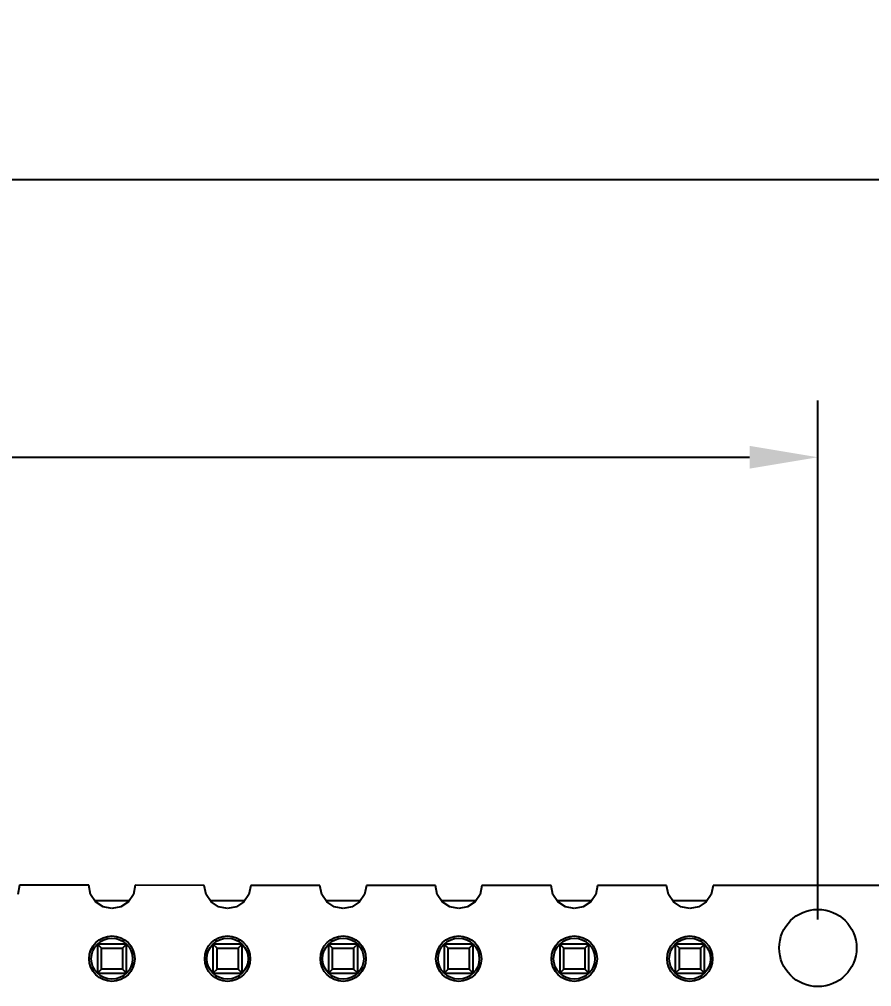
# Model space of a CAD drawing. Header units: millimetres. Extents: x 563 to 681, y 173 to 284.
# Drawn here: x 648.45 to 667.18, y 263.11 to 284.38 of the extents above; entities that cross this region are included whole.
import ezdxf

# ---------------------------------------------------------------- set-up
doc = ezdxf.new("R2010")
doc.units = ezdxf.units.MM
doc.header["$LTSCALE"] = 30.734
doc.header["$PDMODE"] = 3
doc.header["$PDSIZE"] = 0.3125
doc.layers.get('0').update_dxf_attribs({"linetype": 'CONTINUOUS'})
doc.layers.get('Defpoints').update_dxf_attribs({"linetype": 'CONTINUOUS'})
doc.layers.add('dim', color=6, linetype='CONTINUOUS', lineweight=9)
doc.styles.add('Verdana', font='verdana.ttf', dxfattribs={"height": 2.5})
doc.dimstyles.new('aaaaaaaa 3.0', dxfattribs={"dimtxt": 2.5, "dimasz": 1.5, "dimexe": 1.25, "dimexo": 0.625, "dimtad": 1, "dimdec": 1, "dimzin": 9, "dimdsep": 46, "dimtxsty": 'Verdana', "dimcen": 0, "dimazin": 0, "dimtfac": 1, "dimtofl": 0, "dimtmove": 0, "dimatfit": 3, "dimfxl": 1, "dimlwd": 25, "dimlwe": 25, "dimarcsym": 0})

# ---------------------------------------------------------------- blocks, each defined once
blk = doc.blocks.new('*D16')
at = {"layer": 'Defpoints', "color": 0}
for p in [(681.464, 280.862), (610.418, 264.464), (681.464, 264.229)]:
    blk.add_point(p, dxfattribs=at)
at = {"layer": 'dim', "color": 0, "lineweight": 25}
for p, q in [((610.418, 265.089), (610.418, 282.112)), ((681.464, 264.854), (681.464, 282.112)), ((611.918, 280.862), (679.964, 280.862))]:
    blk.add_line(p, q, dxfattribs=at)
at = {"layer": 'dim', "color": 0}
for points in [[(611.918, 281.112), (611.918, 280.612), (610.418, 280.862)], [(679.964, 280.612), (679.964, 281.112), (681.464, 280.862)]]:
    blk.add_solid(points, dxfattribs=at)
at = {"layer": 'dim', "color": 0, "insert": (645.941, 282.741), "char_height": 2.5, "attachment_point": 5, "style": 'Verdana'}
blk.add_mtext('71', dxfattribs=at)
blk = doc.blocks.new('*D19')
at = {"layer": 'Defpoints', "color": 0}
for p in [(665.999, 274.751), (611.834, 263.954), (665.999, 263.959)]:
    blk.add_point(p, dxfattribs=at)
at = {"layer": 'dim', "color": 0, "lineweight": 25}
for p, q in [((611.834, 264.579), (611.834, 276.001)), ((665.999, 264.584), (665.999, 276.001)), ((613.334, 274.751), (664.499, 274.751))]:
    blk.add_line(p, q, dxfattribs=at)
at = {"layer": 'dim', "color": 0}
for points in [[(613.334, 275.001), (613.334, 274.501), (611.834, 274.751)], [(664.499, 274.501), (664.499, 275.001), (665.999, 274.751)]]:
    blk.add_solid(points, dxfattribs=at)
at = {"layer": 'dim', "color": 0, "insert": (638.917, 276.678), "char_height": 2.5, "attachment_point": 5, "style": 'Verdana'}
blk.add_mtext('54.2', dxfattribs=at)

msp = doc.modelspace()

# ---------------------------------------------------------------- linework, layer by layer
at = {"linetype": 'Continuous'}
for p, q in [((648.456, 265.338), (648.416, 265.139)), ((649.975, 265.338), (648.456, 265.338)), ((650.014, 265.139), (649.975, 265.338)), ((650.996, 265.338), (650.956, 265.139)), ((652.515, 265.337), (650.996, 265.338)), ((652.554, 265.139), (652.515, 265.337)), ((653.536, 265.337), (653.496, 265.139)), ((655.055, 265.337), (653.536, 265.337)), ((655.094, 265.139), (655.055, 265.337)), ((656.076, 265.337), (656.036, 265.139)), ((657.595, 265.337), (656.076, 265.337)), ((657.634, 265.139), (657.595, 265.337)), ((658.616, 265.337), (658.576, 265.139)), ((660.135, 265.336), (658.616, 265.337)), ((660.174, 265.139), (660.135, 265.336)), ((661.156, 265.336), (661.116, 265.139)), ((662.675, 265.336), (661.156, 265.336)), ((662.714, 265.139), (662.675, 265.336)), ((663.696, 265.336), (663.656, 265.139)), ((680.455, 265.334), (663.696, 265.336)), ((650.125, 264.973), (650.014, 265.139)), ((650.956, 265.139), (650.846, 264.973)), ((652.665, 264.973), (652.554, 265.139)), ((653.496, 265.139), (653.386, 264.973)), ((655.205, 264.973), (655.094, 265.139)), ((656.036, 265.139), (655.926, 264.973)), ((657.745, 264.973), (657.634, 265.139)), ((658.576, 265.139), (658.466, 264.973)), ((660.285, 264.973), (660.174, 265.139)), ((661.116, 265.139), (661.006, 264.973)), ((662.825, 264.973), (662.714, 265.139)), ((663.656, 265.139), (663.546, 264.973)), ((650.846, 264.994), (650.125, 264.994)), ((650.29, 264.863), (650.125, 264.973)), ((650.485, 264.824), (650.29, 264.863)), ((650.681, 264.863), (650.485, 264.824)), ((650.846, 264.973), (650.681, 264.863)), ((653.386, 264.994), (652.665, 264.994)), ((652.83, 264.863), (652.665, 264.973)), ((653.025, 264.824), (652.83, 264.863)), ((653.221, 264.863), (653.025, 264.824)), ((653.386, 264.973), (653.221, 264.863)), ((655.926, 264.994), (655.205, 264.994)), ((655.37, 264.863), (655.205, 264.973)), ((655.565, 264.824), (655.37, 264.863)), ((655.761, 264.863), (655.565, 264.824)), ((655.926, 264.973), (655.761, 264.863)), ((658.466, 264.994), (657.745, 264.994)), ((657.91, 264.863), (657.745, 264.973)), ((658.105, 264.824), (657.91, 264.863)), ((658.301, 264.863), (658.105, 264.824)), ((658.466, 264.973), (658.301, 264.863)), ((661.006, 264.994), (660.285, 264.994)), ((660.45, 264.863), (660.285, 264.973)), ((660.645, 264.824), (660.45, 264.863)), ((660.841, 264.863), (660.645, 264.824)), ((661.006, 264.973), (660.841, 264.863)), ((663.546, 264.994), (662.825, 264.994)), ((662.99, 264.863), (662.825, 264.973)), ((663.185, 264.824), (662.99, 264.863)), ((663.381, 264.863), (663.185, 264.824)), ((663.546, 264.973), (663.381, 264.863)), ((650.165, 264.044), (650.165, 263.404)), ((650.805, 264.044), (650.165, 264.044)), ((650.254, 263.956), (650.165, 264.044)), ((650.805, 264.044), (650.717, 263.956)), ((650.805, 263.404), (650.805, 264.044)), ((652.705, 264.044), (652.705, 263.404)), ((653.345, 264.044), (652.705, 264.044)), ((652.794, 263.956), (652.705, 264.044)), ((653.345, 264.044), (653.257, 263.956)), ((653.345, 263.404), (653.345, 264.044)), ((655.245, 264.044), (655.245, 263.404)), ((655.885, 264.044), (655.245, 264.044)), ((655.334, 263.956), (655.245, 264.044)), ((655.885, 264.044), (655.797, 263.956)), ((655.885, 263.404), (655.885, 264.044)), ((658.425, 264.044), (657.785, 264.044)), ((657.785, 264.044), (657.785, 263.404)), ((657.874, 263.956), (657.785, 264.044)), ((658.425, 264.044), (658.337, 263.956)), ((658.425, 263.404), (658.425, 264.044)), ((660.965, 264.044), (660.325, 264.044)), ((660.325, 264.044), (660.325, 263.404)), ((660.414, 263.956), (660.325, 264.044)), ((660.965, 264.044), (660.877, 263.956)), ((660.965, 263.404), (660.965, 264.044)), ((663.505, 264.044), (662.865, 264.044)), ((662.865, 264.044), (662.865, 263.404)), ((662.954, 263.956), (662.865, 264.044)), ((663.505, 264.044), (663.417, 263.956)), ((663.505, 263.404), (663.505, 264.044)), ((650.254, 263.492), (650.254, 263.956)), ((650.254, 263.956), (650.717, 263.956)), ((650.717, 263.956), (650.717, 263.492)), ((652.794, 263.492), (652.794, 263.956)), ((652.794, 263.956), (653.257, 263.956)), ((653.257, 263.956), (653.257, 263.492)), ((655.334, 263.492), (655.334, 263.956)), ((655.334, 263.956), (655.797, 263.956)), ((655.797, 263.956), (655.797, 263.492)), ((657.874, 263.956), (658.337, 263.956)), ((657.874, 263.492), (657.874, 263.956)), ((658.337, 263.956), (658.337, 263.492)), ((660.414, 263.956), (660.877, 263.956)), ((660.414, 263.492), (660.414, 263.956)), ((660.877, 263.956), (660.877, 263.492)), ((662.954, 263.956), (663.417, 263.956)), ((662.954, 263.492), (662.954, 263.956)), ((663.417, 263.956), (663.417, 263.492)), ((650.254, 263.492), (650.165, 263.404)), ((650.165, 263.404), (650.805, 263.404)), ((650.717, 263.492), (650.254, 263.492)), ((650.805, 263.404), (650.717, 263.492)), ((652.794, 263.492), (652.705, 263.404)), ((652.705, 263.404), (653.345, 263.404)), ((653.257, 263.492), (652.794, 263.492)), ((653.345, 263.404), (653.257, 263.492)), ((655.334, 263.492), (655.245, 263.404)), ((655.245, 263.404), (655.885, 263.404)), ((655.797, 263.492), (655.334, 263.492)), ((655.885, 263.404), (655.797, 263.492)), ((657.874, 263.492), (657.785, 263.404)), ((657.785, 263.404), (658.425, 263.404)), ((658.337, 263.492), (657.874, 263.492)), ((658.425, 263.404), (658.337, 263.492)), ((660.414, 263.492), (660.325, 263.404)), ((660.325, 263.404), (660.965, 263.404)), ((660.877, 263.492), (660.414, 263.492)), ((660.965, 263.404), (660.877, 263.492)), ((662.954, 263.492), (662.865, 263.404)), ((662.865, 263.404), (663.505, 263.404)), ((663.417, 263.492), (662.954, 263.492)), ((663.505, 263.404), (663.417, 263.492))]:
    msp.add_line(p, q, dxfattribs=at)
msp.add_circle((665.999, 263.959), 0.85)
for centre, radius in [((650.485, 263.724), 0.5), ((653.025, 263.724), 0.5), ((655.565, 263.724), 0.5), ((658.105, 263.724), 0.5), ((660.645, 263.724), 0.5), ((663.185, 263.724), 0.5), ((650.485, 263.724), 0.453), ((653.025, 263.724), 0.453), ((655.565, 263.724), 0.453), ((658.105, 263.724), 0.453), ((660.645, 263.724), 0.453), ((663.185, 263.724), 0.453)]:
    msp.add_circle(centre, radius, dxfattribs=at)

# ---------------------------------------------------------------- dimensions: what is measured, and where the dimension line sits
at = {"layer": 'dim'}
dim = msp.add_linear_dim(base=(681.464, 280.862), p1=(610.418, 264.464), p2=(681.464, 264.229), dimstyle='aaaaaaaa 3.0', dxfattribs=at)
dim.commit()
dim.dimension.update_dxf_attribs({"geometry": '*D16', "text_midpoint": (645.941, 280.862), "dimtype": 160})
dim = msp.add_linear_dim(base=(665.999, 274.751), p1=(611.834, 263.954), p2=(665.999, 263.959), dimstyle='aaaaaaaa 3.0', dxfattribs=at)
dim.commit()
dim.dimension.update_dxf_attribs({"geometry": '*D19', "text_midpoint": (638.917, 276.678)})

doc.saveas('drawing.dxf')
